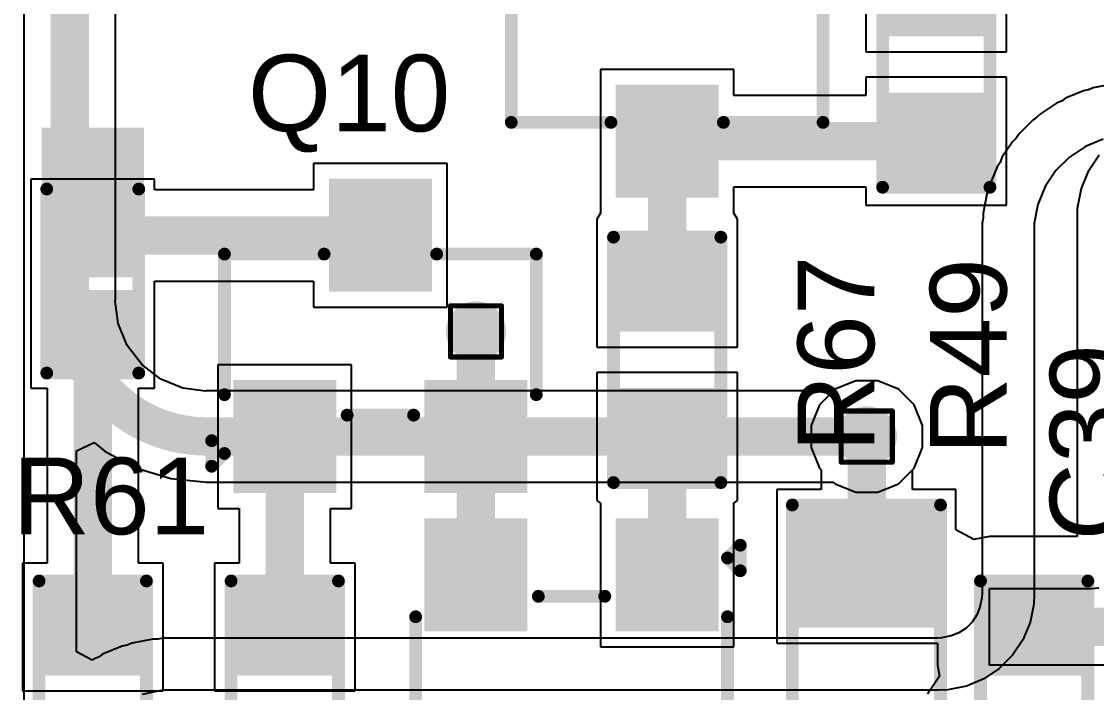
# Model space of a CAD drawing. Header units: inches. Extents: x -40 to 219, y 2 to 133.
# Drawn here: x 63.4 to 74.08, y 23.89 to 30.55 of the extents above; entities that cross this region are included whole.
import ezdxf

# ---------------------------------------------------------------- set-up
doc = ezdxf.new("R2010")
doc.units = ezdxf.units.IN
for name, color, linetype in [('Bottom Layer', 5, 'Continuous'), ('Drill Drawing', 1, 'Continuous'), ('Top Layer', 1, 'Continuous'), ('Top Overlay', 2, 'Continuous'), ('Top Paste', 8, 'Continuous'), ('Top Solder', 216, 'Continuous'), ('Via Holes', 16, 'Continuous')]:
    doc.layers.add(name, color=color, linetype=linetype)
doc.styles.add('Arial', font='', dxfattribs={"height": 0.2})
doc.styles.get('Arial').set_extended_font_data('Arial')

# ---------------------------------------------------------------- blocks, each defined once
blk = doc.blocks.new('RES_0805_51')
at = {"layer": 'Top Layer'}
for points in [[(-1.524, 0.635), (-0.508, 0.635), (-0.508, -0.635), (-1.524, -0.635)], [(0.508, 0.635), (1.524, 0.635), (1.524, -0.635), (0.508, -0.635)]]:
    blk.add_hatch(color=1, dxfattribs=at).paths.add_polyline_path(points)
at = {"layer": 'Top Paste'}
for points in [[(-1.524, 0.635), (-0.508, 0.635), (-0.508, -0.635), (-1.524, -0.635)], [(0.508, 0.635), (1.524, 0.635), (1.524, -0.635), (0.508, -0.635)]]:
    blk.add_hatch(color=8, dxfattribs=at).paths.add_polyline_path(points)
at = {"layer": 'Top Solder'}
for points in [[(-1.6256, 0.7366), (-0.4064, 0.7366), (-0.4064, -0.7366), (-1.6256, -0.7366)], [(0.4064, 0.7366), (1.6256, 0.7366), (1.6256, -0.7366), (0.4064, -0.7366)]]:
    blk.add_hatch(color=216, dxfattribs=at).paths.add_polyline_path(points)
at = {"layer": 'Top Overlay'}
for points in [[(1.6256, 0.7366, 0.127, 0.127, 0), (-1.6256, 0.7366, 0.127, 0.127, 0)], [(-1.6256, -0.7366, 0.127, 0.127, 0), (-1.6256, 0.7366, 0.127, 0.127, 0)], [(1.6256, -0.7366, 0.127, 0.127, 0), (1.6256, 0.7366, 0.127, 0.127, 0)], [(1.6256, -0.7366, 0.127, 0.127, 0), (-1.6256, -0.7366, 0.127, 0.127, 0)]]:
    blk.add_lwpolyline(points, format="xyseb", dxfattribs=at)
for points in [[(-1.65735, 0.7366, 0.0635, 0.0635, 1), (-1.59385, 0.7366, 0.0635, 0.0635, 1)], [(-1.65735, 0.7366, 0.0635, 0.0635, 1), (-1.59385, 0.7366, 0.0635, 0.0635, 1)], [(1.59385, 0.7366, 0.0635, 0.0635, 1), (1.65735, 0.7366, 0.0635, 0.0635, 1)], [(1.59385, 0.7366, 0.0635, 0.0635, 1), (1.65735, 0.7366, 0.0635, 0.0635, 1)], [(-1.65735, -0.7366, 0.0635, 0.0635, 1), (-1.59385, -0.7366, 0.0635, 0.0635, 1)], [(-1.65735, -0.7366, 0.0635, 0.0635, 1), (-1.59385, -0.7366, 0.0635, 0.0635, 1)], [(1.59385, -0.7366, 0.0635, 0.0635, 1), (1.65735, -0.7366, 0.0635, 0.0635, 1)], [(1.59385, -0.7366, 0.0635, 0.0635, 1), (1.65735, -0.7366, 0.0635, 0.0635, 1)]]:
    blk.add_lwpolyline(points, format="xyseb", close=True, dxfattribs=at)
blk = doc.blocks.new('R___0603_57')
at = {"layer": 'Top Layer'}
for points in [[(-0.3809999999999999, 0.4445), (-0.3809999999999999, -0.4445), (-1.143, -0.4445), (-1.143, 0.4445)], [(1.143, 0.4445), (1.143, -0.4445), (0.3809999999999999, -0.4445), (0.3809999999999999, 0.4445)]]:
    blk.add_hatch(color=1, dxfattribs=at).paths.add_polyline_path(points)
at = {"layer": 'Top Paste'}
for points in [[(-0.3809999999999999, 0.4445), (-0.3809999999999999, -0.4445), (-1.143, -0.4445), (-1.143, 0.4445)], [(1.143, 0.4445), (1.143, -0.4445), (0.3809999999999999, -0.4445), (0.3809999999999999, 0.4445)]]:
    blk.add_hatch(color=8, dxfattribs=at).paths.add_polyline_path(points)
at = {"layer": 'Top Solder'}
for points in [[(-0.2794, 0.5460999999999999), (-0.2794, -0.5460999999999999), (-1.2446, -0.5460999999999999), (-1.2446, 0.5460999999999999)], [(1.2446, 0.5460999999999999), (1.2446, -0.5460999999999999), (0.2794, -0.5460999999999999), (0.2794, 0.5460999999999999)]]:
    blk.add_hatch(color=216, dxfattribs=at).paths.add_polyline_path(points)
at = {"layer": 'Top Overlay'}
for points in [[(1.2192, 0.5334, 0.127, 0.127, 0), (-1.2192, 0.5334, 0.127, 0.127, 0)], [(-1.2192, -0.5334, 0.127, 0.127, 0), (-1.2192, 0.5334, 0.127, 0.127, 0)], [(1.2192, -0.5334, 0.127, 0.127, 0), (1.2192, 0.5334, 0.127, 0.127, 0)], [(1.2192, -0.5334, 0.127, 0.127, 0), (-1.2192, -0.5334, 0.127, 0.127, 0)]]:
    blk.add_lwpolyline(points, format="xyseb", dxfattribs=at)
for points in [[(-1.25095, 0.5334, 0.0635, 0.0635, 1), (-1.18745, 0.5334, 0.0635, 0.0635, 1)], [(-1.25095, 0.5334, 0.0635, 0.0635, 1), (-1.18745, 0.5334, 0.0635, 0.0635, 1)], [(1.18745, 0.5334, 0.0635, 0.0635, 1), (1.25095, 0.5334, 0.0635, 0.0635, 1)], [(1.18745, 0.5334, 0.0635, 0.0635, 1), (1.25095, 0.5334, 0.0635, 0.0635, 1)], [(-1.25095, -0.5334, 0.0635, 0.0635, 1), (-1.18745, -0.5334, 0.0635, 0.0635, 1)], [(-1.25095, -0.5334, 0.0635, 0.0635, 1), (-1.18745, -0.5334, 0.0635, 0.0635, 1)], [(1.18745, -0.5334, 0.0635, 0.0635, 1), (1.25095, -0.5334, 0.0635, 0.0635, 1)], [(1.18745, -0.5334, 0.0635, 0.0635, 1), (1.25095, -0.5334, 0.0635, 0.0635, 1)]]:
    blk.add_lwpolyline(points, format="xyseb", close=True, dxfattribs=at)
blk = doc.blocks.new('R___0603_59')
at = {"layer": 'Top Layer'}
for points in [[(-0.3809999999999999, 0.4445), (-0.3809999999999999, -0.4445), (-1.143, -0.4445), (-1.143, 0.4445)], [(1.143, 0.4445), (1.143, -0.4445), (0.3809999999999999, -0.4445), (0.3809999999999999, 0.4445)]]:
    blk.add_hatch(color=1, dxfattribs=at).paths.add_polyline_path(points)
at = {"layer": 'Top Paste'}
for points in [[(-0.3809999999999999, 0.4445), (-0.3809999999999999, -0.4445), (-1.143, -0.4445), (-1.143, 0.4445)], [(1.143, 0.4445), (1.143, -0.4445), (0.3809999999999999, -0.4445), (0.3809999999999999, 0.4445)]]:
    blk.add_hatch(color=8, dxfattribs=at).paths.add_polyline_path(points)
at = {"layer": 'Top Solder'}
for points in [[(-0.2794, 0.5460999999999999), (-0.2794, -0.5460999999999999), (-1.2446, -0.5460999999999999), (-1.2446, 0.5460999999999999)], [(1.2446, 0.5460999999999999), (1.2446, -0.5460999999999999), (0.2794, -0.5460999999999999), (0.2794, 0.5460999999999999)]]:
    blk.add_hatch(color=216, dxfattribs=at).paths.add_polyline_path(points)
at = {"layer": 'Top Overlay'}
for points in [[(-1.2192, 0.5334, 0.127, 0.127, 0), (1.2192, 0.5334, 0.127, 0.127, 0)], [(-1.2192, 0.5334, 0.127, 0.127, 0), (-1.2192, -0.5334, 0.127, 0.127, 0)], [(1.2192, 0.5334, 0.127, 0.127, 0), (1.2192, -0.5334, 0.127, 0.127, 0)], [(-1.2192, -0.5334, 0.127, 0.127, 0), (1.2192, -0.5334, 0.127, 0.127, 0)]]:
    blk.add_lwpolyline(points, format="xyseb", dxfattribs=at)
for points in [[(-1.25095, 0.5334, 0.0635, 0.0635, 1), (-1.18745, 0.5334, 0.0635, 0.0635, 1)], [(-1.25095, 0.5334, 0.0635, 0.0635, 1), (-1.18745, 0.5334, 0.0635, 0.0635, 1)], [(1.18745, 0.5334, 0.0635, 0.0635, 1), (1.25095, 0.5334, 0.0635, 0.0635, 1)], [(1.18745, 0.5334, 0.0635, 0.0635, 1), (1.25095, 0.5334, 0.0635, 0.0635, 1)], [(-1.25095, -0.5334, 0.0635, 0.0635, 1), (-1.18745, -0.5334, 0.0635, 0.0635, 1)], [(-1.25095, -0.5334, 0.0635, 0.0635, 1), (-1.18745, -0.5334, 0.0635, 0.0635, 1)], [(1.18745, -0.5334, 0.0635, 0.0635, 1), (1.25095, -0.5334, 0.0635, 0.0635, 1)], [(1.18745, -0.5334, 0.0635, 0.0635, 1), (1.25095, -0.5334, 0.0635, 0.0635, 1)]]:
    blk.add_lwpolyline(points, format="xyseb", close=True, dxfattribs=at)
blk = doc.blocks.new('R___0603_63')
at = {"layer": 'Top Layer'}
for points in [[(-0.3809999999999999, 0.4445), (-0.3809999999999999, -0.4445), (-1.143, -0.4445), (-1.143, 0.4445)], [(1.143, 0.4445), (1.143, -0.4445), (0.3809999999999999, -0.4445), (0.3809999999999999, 0.4445)]]:
    blk.add_hatch(color=1, dxfattribs=at).paths.add_polyline_path(points)
at = {"layer": 'Top Paste'}
for points in [[(-0.3809999999999999, 0.4445), (-0.3809999999999999, -0.4445), (-1.143, -0.4445), (-1.143, 0.4445)], [(1.143, 0.4445), (1.143, -0.4445), (0.3809999999999999, -0.4445), (0.3809999999999999, 0.4445)]]:
    blk.add_hatch(color=8, dxfattribs=at).paths.add_polyline_path(points)
at = {"layer": 'Top Solder'}
for points in [[(-0.2794, 0.5460999999999999), (-0.2794, -0.5460999999999999), (-1.2446, -0.5460999999999999), (-1.2446, 0.5460999999999999)], [(1.2446, 0.5460999999999999), (1.2446, -0.5460999999999999), (0.2794, -0.5460999999999999), (0.2794, 0.5460999999999999)]]:
    blk.add_hatch(color=216, dxfattribs=at).paths.add_polyline_path(points)
at = {"layer": 'Top Overlay'}
for points in [[(-1.2192, 0.5334, 0.127, 0.127, 0), (1.2192, 0.5334, 0.127, 0.127, 0)], [(-1.2192, 0.5334, 0.127, 0.127, 0), (-1.2192, -0.5334, 0.127, 0.127, 0)], [(1.2192, 0.5334, 0.127, 0.127, 0), (1.2192, -0.5334, 0.127, 0.127, 0)], [(-1.2192, -0.5334, 0.127, 0.127, 0), (1.2192, -0.5334, 0.127, 0.127, 0)]]:
    blk.add_lwpolyline(points, format="xyseb", dxfattribs=at)
for points in [[(-1.25095, 0.5334, 0.0635, 0.0635, 1), (-1.18745, 0.5334, 0.0635, 0.0635, 1)], [(-1.25095, 0.5334, 0.0635, 0.0635, 1), (-1.18745, 0.5334, 0.0635, 0.0635, 1)], [(1.18745, 0.5334, 0.0635, 0.0635, 1), (1.25095, 0.5334, 0.0635, 0.0635, 1)], [(1.18745, 0.5334, 0.0635, 0.0635, 1), (1.25095, 0.5334, 0.0635, 0.0635, 1)], [(-1.25095, -0.5334, 0.0635, 0.0635, 1), (-1.18745, -0.5334, 0.0635, 0.0635, 1)], [(-1.25095, -0.5334, 0.0635, 0.0635, 1), (-1.18745, -0.5334, 0.0635, 0.0635, 1)], [(1.18745, -0.5334, 0.0635, 0.0635, 1), (1.25095, -0.5334, 0.0635, 0.0635, 1)], [(1.18745, -0.5334, 0.0635, 0.0635, 1), (1.25095, -0.5334, 0.0635, 0.0635, 1)]]:
    blk.add_lwpolyline(points, format="xyseb", close=True, dxfattribs=at)
blk = doc.blocks.new('R___0603_65')
at = {"layer": 'Top Layer'}
for points in [[(-0.3809999999999999, 0.4445), (-0.3809999999999999, -0.4445), (-1.143, -0.4445), (-1.143, 0.4445)], [(1.143, 0.4445), (1.143, -0.4445), (0.3809999999999999, -0.4445), (0.3809999999999999, 0.4445)]]:
    blk.add_hatch(color=1, dxfattribs=at).paths.add_polyline_path(points)
at = {"layer": 'Top Paste'}
for points in [[(-0.3809999999999999, 0.4445), (-0.3809999999999999, -0.4445), (-1.143, -0.4445), (-1.143, 0.4445)], [(1.143, 0.4445), (1.143, -0.4445), (0.3809999999999999, -0.4445), (0.3809999999999999, 0.4445)]]:
    blk.add_hatch(color=8, dxfattribs=at).paths.add_polyline_path(points)
at = {"layer": 'Top Solder'}
for points in [[(-0.2794, 0.5460999999999999), (-0.2794, -0.5460999999999999), (-1.2446, -0.5460999999999999), (-1.2446, 0.5460999999999999)], [(1.2446, 0.5460999999999999), (1.2446, -0.5460999999999999), (0.2794, -0.5460999999999999), (0.2794, 0.5460999999999999)]]:
    blk.add_hatch(color=216, dxfattribs=at).paths.add_polyline_path(points)
at = {"layer": 'Top Overlay'}
for points in [[(1.2192, 0.5334, 0.127, 0.127, 0), (-1.2192, 0.5334, 0.127, 0.127, 0)], [(-1.2192, -0.5334, 0.127, 0.127, 0), (-1.2192, 0.5334, 0.127, 0.127, 0)], [(1.2192, -0.5334, 0.127, 0.127, 0), (1.2192, 0.5334, 0.127, 0.127, 0)], [(1.2192, -0.5334, 0.127, 0.127, 0), (-1.2192, -0.5334, 0.127, 0.127, 0)]]:
    blk.add_lwpolyline(points, format="xyseb", dxfattribs=at)
for points in [[(-1.25095, 0.5334, 0.0635, 0.0635, 1), (-1.18745, 0.5334, 0.0635, 0.0635, 1)], [(-1.25095, 0.5334, 0.0635, 0.0635, 1), (-1.18745, 0.5334, 0.0635, 0.0635, 1)], [(1.18745, 0.5334, 0.0635, 0.0635, 1), (1.25095, 0.5334, 0.0635, 0.0635, 1)], [(1.18745, 0.5334, 0.0635, 0.0635, 1), (1.25095, 0.5334, 0.0635, 0.0635, 1)], [(-1.25095, -0.5334, 0.0635, 0.0635, 1), (-1.18745, -0.5334, 0.0635, 0.0635, 1)], [(-1.25095, -0.5334, 0.0635, 0.0635, 1), (-1.18745, -0.5334, 0.0635, 0.0635, 1)], [(1.18745, -0.5334, 0.0635, 0.0635, 1), (1.25095, -0.5334, 0.0635, 0.0635, 1)], [(1.18745, -0.5334, 0.0635, 0.0635, 1), (1.25095, -0.5334, 0.0635, 0.0635, 1)]]:
    blk.add_lwpolyline(points, format="xyseb", close=True, dxfattribs=at)
blk = doc.blocks.new('R___0603_69')
at = {"layer": 'Top Layer'}
for points in [[(-0.3809999999999999, 0.4445), (-0.3809999999999999, -0.4445), (-1.143, -0.4445), (-1.143, 0.4445)], [(1.143, 0.4445), (1.143, -0.4445), (0.3809999999999999, -0.4445), (0.3809999999999999, 0.4445)]]:
    blk.add_hatch(color=1, dxfattribs=at).paths.add_polyline_path(points)
at = {"layer": 'Top Paste'}
for points in [[(-0.3809999999999999, 0.4445), (-0.3809999999999999, -0.4445), (-1.143, -0.4445), (-1.143, 0.4445)], [(1.143, 0.4445), (1.143, -0.4445), (0.3809999999999999, -0.4445), (0.3809999999999999, 0.4445)]]:
    blk.add_hatch(color=8, dxfattribs=at).paths.add_polyline_path(points)
at = {"layer": 'Top Solder'}
for points in [[(-0.2794, 0.5460999999999999), (-0.2794, -0.5460999999999999), (-1.2446, -0.5460999999999999), (-1.2446, 0.5460999999999999)], [(1.2446, 0.5460999999999999), (1.2446, -0.5460999999999999), (0.2794, -0.5460999999999999), (0.2794, 0.5460999999999999)]]:
    blk.add_hatch(color=216, dxfattribs=at).paths.add_polyline_path(points)
at = {"layer": 'Top Overlay'}
for points in [[(1.2192, 0.5334, 0.127, 0.127, 0), (-1.2192, 0.5334, 0.127, 0.127, 0)], [(-1.2192, -0.5334, 0.127, 0.127, 0), (-1.2192, 0.5334, 0.127, 0.127, 0)], [(1.2192, -0.5334, 0.127, 0.127, 0), (1.2192, 0.5334, 0.127, 0.127, 0)], [(1.2192, -0.5334, 0.127, 0.127, 0), (-1.2192, -0.5334, 0.127, 0.127, 0)]]:
    blk.add_lwpolyline(points, format="xyseb", dxfattribs=at)
for points in [[(-1.25095, 0.5334, 0.0635, 0.0635, 1), (-1.18745, 0.5334, 0.0635, 0.0635, 1)], [(-1.25095, 0.5334, 0.0635, 0.0635, 1), (-1.18745, 0.5334, 0.0635, 0.0635, 1)], [(1.18745, 0.5334, 0.0635, 0.0635, 1), (1.25095, 0.5334, 0.0635, 0.0635, 1)], [(1.18745, 0.5334, 0.0635, 0.0635, 1), (1.25095, 0.5334, 0.0635, 0.0635, 1)], [(-1.25095, -0.5334, 0.0635, 0.0635, 1), (-1.18745, -0.5334, 0.0635, 0.0635, 1)], [(-1.25095, -0.5334, 0.0635, 0.0635, 1), (-1.18745, -0.5334, 0.0635, 0.0635, 1)], [(1.18745, -0.5334, 0.0635, 0.0635, 1), (1.25095, -0.5334, 0.0635, 0.0635, 1)], [(1.18745, -0.5334, 0.0635, 0.0635, 1), (1.25095, -0.5334, 0.0635, 0.0635, 1)]]:
    blk.add_lwpolyline(points, format="xyseb", close=True, dxfattribs=at)
blk = doc.blocks.new('SOT_23_126')
at = {"layer": 'Top Layer'}
for points in [[(-0.41000045, 1.46000089), (0.41000045, 1.46000089), (0.41000045, 0.54000019), (-0.41000045, 0.54000019)], [(-1.36000109, -0.54000019), (-0.54000019, -0.54000019), (-0.54000019, -1.46000089), (-1.36000109, -1.46000089)], [(0.54000019, -0.54000019), (1.36000109, -0.54000019), (1.36000109, -1.46000089), (0.54000019, -1.46000089)]]:
    blk.add_hatch(color=1, dxfattribs=at).paths.add_polyline_path(points)
at = {"layer": 'Top Paste'}
for points in [[(-0.41000045, 1.46000089), (0.41000045, 1.46000089), (0.41000045, 0.54000019), (-0.41000045, 0.54000019)], [(-1.36000109, -0.54000019), (-0.54000019, -0.54000019), (-0.54000019, -1.46000089), (-1.36000109, -1.46000089)], [(0.54000019, -0.54000019), (1.36000109, -0.54000019), (1.36000109, -1.46000089), (0.54000019, -1.46000089)]]:
    blk.add_hatch(color=8, dxfattribs=at).paths.add_polyline_path(points)
at = {"layer": 'Top Solder'}
for points in [[(-0.51160045, 1.56160089), (0.51160045, 1.56160089), (0.51160045, 0.43840019), (-0.51160045, 0.43840019)], [(-1.46160109, -0.43840019), (-0.43840019, -0.43840019), (-0.43840019, -1.56160089), (-1.46160109, -1.56160089)], [(0.43840019, -0.43840019), (1.46160109, -0.43840019), (1.46160109, -1.56160089), (0.43840019, -1.56160089)]]:
    blk.add_hatch(color=216, dxfattribs=at).paths.add_polyline_path(points)
at = {"layer": 'Top Overlay'}
for points in [[(-1.5494, -0.5841999999999999, 0.127, 0.127, 0), (-1.5494, 0.8128, 0.127, 0.127, 0)], [(-1.5494, 0.8128, 0.127, 0.127, 0), (-0.5588, 0.8128, 0.127, 0.127, 0)], [(0.5588, 0.8128, 0.127, 0.127, 0), (1.5494, 0.8128, 0.127, 0.127, 0)], [(1.5494, -0.5841999999999999, 0.127, 0.127, 0), (1.5494, 0.8128, 0.127, 0.127, 0)], [(-0.3302, -0.7874, 0.127, 0.127, 0), (0.3302, -0.7874, 0.127, 0.127, 0)], [(-1.6764, -1.0414, 0.127, 0.127, 0), (-1.5494, -1.1684, 0.127, 0.127, 0)], [(-1.6764, -1.2954, 0.127, 0.127, 0), (-1.6764, -1.0414, 0.127, 0.127, 0)], [(-1.6764, -1.2954, 0.127, 0.127, 0), (-1.5494, -1.1684, 0.127, 0.127, 0)]]:
    blk.add_lwpolyline(points, format="xyseb", dxfattribs=at)
for points in [[(-1.58115, 0.8128, 0.0635, 0.0635, 1), (-1.51765, 0.8128, 0.0635, 0.0635, 1)], [(-1.58115, 0.8128, 0.0635, 0.0635, 1), (-1.51765, 0.8128, 0.0635, 0.0635, 1)], [(-0.5905499999999999, 0.8128, 0.0635, 0.0635, 1), (-0.52705, 0.8128, 0.0635, 0.0635, 1)], [(0.52705, 0.8128, 0.0635, 0.0635, 1), (0.5905499999999999, 0.8128, 0.0635, 0.0635, 1)], [(1.51765, 0.8128, 0.0635, 0.0635, 1), (1.58115, 0.8128, 0.0635, 0.0635, 1)], [(1.51765, 0.8128, 0.0635, 0.0635, 1), (1.58115, 0.8128, 0.0635, 0.0635, 1)], [(-1.58115, -0.5841999999999999, 0.0635, 0.0635, 1), (-1.51765, -0.5841999999999999, 0.0635, 0.0635, 1)], [(1.51765, -0.5841999999999999, 0.0635, 0.0635, 1), (1.58115, -0.5841999999999999, 0.0635, 0.0635, 1)], [(-0.36195, -0.7874, 0.0635, 0.0635, 1), (-0.29845, -0.7874, 0.0635, 0.0635, 1)], [(0.29845, -0.7874, 0.0635, 0.0635, 1), (0.36195, -0.7874, 0.0635, 0.0635, 1)], [(-1.70815, -1.0414, 0.0635, 0.0635, 1), (-1.64465, -1.0414, 0.0635, 0.0635, 1)], [(-1.70815, -1.0414, 0.0635, 0.0635, 1), (-1.64465, -1.0414, 0.0635, 0.0635, 1)], [(-1.58115, -1.1684, 0.0635, 0.0635, 1), (-1.51765, -1.1684, 0.0635, 0.0635, 1)], [(-1.58115, -1.1684, 0.0635, 0.0635, 1), (-1.51765, -1.1684, 0.0635, 0.0635, 1)], [(-1.70815, -1.2954, 0.0635, 0.0635, 1), (-1.64465, -1.2954, 0.0635, 0.0635, 1)], [(-1.70815, -1.2954, 0.0635, 0.0635, 1), (-1.64465, -1.2954, 0.0635, 0.0635, 1)]]:
    blk.add_lwpolyline(points, format="xyseb", close=True, dxfattribs=at)
blk = doc.blocks.new('SOT_23_128')
at = {"layer": 'Top Layer'}
for points in [[(-0.41000045, 1.46000089), (0.41000045, 1.46000089), (0.41000045, 0.54000019), (-0.41000045, 0.54000019)], [(-1.36000109, -0.54000019), (-0.54000019, -0.54000019), (-0.54000019, -1.46000089), (-1.36000109, -1.46000089)], [(0.54000019, -0.54000019), (1.36000109, -0.54000019), (1.36000109, -1.46000089), (0.54000019, -1.46000089)]]:
    blk.add_hatch(color=1, dxfattribs=at).paths.add_polyline_path(points)
at = {"layer": 'Top Paste'}
for points in [[(-0.41000045, 1.46000089), (0.41000045, 1.46000089), (0.41000045, 0.54000019), (-0.41000045, 0.54000019)], [(-1.36000109, -0.54000019), (-0.54000019, -0.54000019), (-0.54000019, -1.46000089), (-1.36000109, -1.46000089)], [(0.54000019, -0.54000019), (1.36000109, -0.54000019), (1.36000109, -1.46000089), (0.54000019, -1.46000089)]]:
    blk.add_hatch(color=8, dxfattribs=at).paths.add_polyline_path(points)
at = {"layer": 'Top Solder'}
for points in [[(-0.51160045, 1.56160089), (0.51160045, 1.56160089), (0.51160045, 0.43840019), (-0.51160045, 0.43840019)], [(-1.46160109, -0.43840019), (-0.43840019, -0.43840019), (-0.43840019, -1.56160089), (-1.46160109, -1.56160089)], [(0.43840019, -0.43840019), (1.46160109, -0.43840019), (1.46160109, -1.56160089), (0.43840019, -1.56160089)]]:
    blk.add_hatch(color=216, dxfattribs=at).paths.add_polyline_path(points)
at = {"layer": 'Top Overlay'}
for points in [[(-1.5494, 0.8128, 0.127, 0.127, 0), (-1.54940254, -0.5841999999999999, 0.127, 0.127, 0)], [(-0.5588, 0.8128, 0.127, 0.127, 0), (-1.5494, 0.8128, 0.127, 0.127, 0)], [(1.5494, 0.8128, 0.127, 0.127, 0), (0.5588, 0.8128, 0.127, 0.127, 0)], [(1.54940254, -0.5841999999999999, 0.127, 0.127, 0), (1.5494, 0.8128, 0.127, 0.127, 0)], [(0.3302, -0.7874, 0.127, 0.127, 0), (-0.3302, -0.7874, 0.127, 0.127, 0)], [(-1.5494, -1.1684, 0.127, 0.127, 0), (-1.6764, -1.0414, 0.127, 0.127, 0)], [(-1.6764, -1.0414, 0.127, 0.127, 0), (-1.6764, -1.2954, 0.127, 0.127, 0)], [(-1.5494, -1.1684, 0.127, 0.127, 0), (-1.6764, -1.2954, 0.127, 0.127, 0)]]:
    blk.add_lwpolyline(points, format="xyseb", dxfattribs=at)
for points in [[(-1.58115, 0.8128, 0.0635, 0.0635, 1), (-1.51765, 0.8128, 0.0635, 0.0635, 1)], [(-1.58115, 0.8128, 0.0635, 0.0635, 1), (-1.51765, 0.8128, 0.0635, 0.0635, 1)], [(-0.5905499999999999, 0.8128, 0.0635, 0.0635, 1), (-0.52705, 0.8128, 0.0635, 0.0635, 1)], [(0.52705, 0.8128, 0.0635, 0.0635, 1), (0.5905499999999999, 0.8128, 0.0635, 0.0635, 1)], [(1.51765, 0.8128, 0.0635, 0.0635, 1), (1.58115, 0.8128, 0.0635, 0.0635, 1)], [(1.51765, 0.8128, 0.0635, 0.0635, 1), (1.58115, 0.8128, 0.0635, 0.0635, 1)], [(-1.58115254, -0.5841999999999999, 0.0635, 0.0635, 1), (-1.51765254, -0.5841999999999999, 0.0635, 0.0635, 1)], [(1.51765254, -0.5841999999999999, 0.0635, 0.0635, 1), (1.58115254, -0.5841999999999999, 0.0635, 0.0635, 1)], [(-0.36195, -0.7874, 0.0635, 0.0635, 1), (-0.29845, -0.7874, 0.0635, 0.0635, 1)], [(0.29845, -0.7874, 0.0635, 0.0635, 1), (0.36195, -0.7874, 0.0635, 0.0635, 1)], [(-1.70815, -1.0414, 0.0635, 0.0635, 1), (-1.64465, -1.0414, 0.0635, 0.0635, 1)], [(-1.70815, -1.0414, 0.0635, 0.0635, 1), (-1.64465, -1.0414, 0.0635, 0.0635, 1)], [(-1.58115, -1.1684, 0.0635, 0.0635, 1), (-1.51765, -1.1684, 0.0635, 0.0635, 1)], [(-1.58115, -1.1684, 0.0635, 0.0635, 1), (-1.51765, -1.1684, 0.0635, 0.0635, 1)], [(-1.70815, -1.2954, 0.0635, 0.0635, 1), (-1.64465, -1.2954, 0.0635, 0.0635, 1)], [(-1.70815, -1.2954, 0.0635, 0.0635, 1), (-1.64465, -1.2954, 0.0635, 0.0635, 1)]]:
    blk.add_lwpolyline(points, format="xyseb", close=True, dxfattribs=at)
blk = doc.blocks.new('SOT_23_130')
at = {"layer": 'Top Layer'}
for points in [[(-0.41000045, 1.46000089), (0.41000045, 1.46000089), (0.41000045, 0.54000019), (-0.41000045, 0.54000019)], [(-1.36000109, -0.54000019), (-0.54000019, -0.54000019), (-0.54000019, -1.46000089), (-1.36000109, -1.46000089)], [(0.54000019, -0.54000019), (1.36000109, -0.54000019), (1.36000109, -1.46000089), (0.54000019, -1.46000089)]]:
    blk.add_hatch(color=1, dxfattribs=at).paths.add_polyline_path(points)
at = {"layer": 'Top Paste'}
for points in [[(-0.41000045, 1.46000089), (0.41000045, 1.46000089), (0.41000045, 0.54000019), (-0.41000045, 0.54000019)], [(-1.36000109, -0.54000019), (-0.54000019, -0.54000019), (-0.54000019, -1.46000089), (-1.36000109, -1.46000089)], [(0.54000019, -0.54000019), (1.36000109, -0.54000019), (1.36000109, -1.46000089), (0.54000019, -1.46000089)]]:
    blk.add_hatch(color=8, dxfattribs=at).paths.add_polyline_path(points)
at = {"layer": 'Top Solder'}
for points in [[(-0.51160045, 1.56160089), (0.51160045, 1.56160089), (0.51160045, 0.43840019), (-0.51160045, 0.43840019)], [(-1.46160109, -0.43840019), (-0.43840019, -0.43840019), (-0.43840019, -1.56160089), (-1.46160109, -1.56160089)], [(0.43840019, -0.43840019), (1.46160109, -0.43840019), (1.46160109, -1.56160089), (0.43840019, -1.56160089)]]:
    blk.add_hatch(color=216, dxfattribs=at).paths.add_polyline_path(points)
at = {"layer": 'Top Overlay'}
for points in [[(-1.5494, 0.8128, 0.127, 0.127, 0), (-1.54940254, -0.5841999999999999, 0.127, 0.127, 0)], [(-0.5588, 0.8128, 0.127, 0.127, 0), (-1.5494, 0.8128, 0.127, 0.127, 0)], [(1.5494, 0.8128, 0.127, 0.127, 0), (0.5588, 0.8128, 0.127, 0.127, 0)], [(1.54940254, -0.5841999999999999, 0.127, 0.127, 0), (1.5494, 0.8128, 0.127, 0.127, 0)], [(0.3302, -0.7874, 0.127, 0.127, 0), (-0.3302, -0.7874, 0.127, 0.127, 0)], [(-1.5494, -1.1684, 0.127, 0.127, 0), (-1.6764, -1.0414, 0.127, 0.127, 0)], [(-1.6764, -1.0414, 0.127, 0.127, 0), (-1.6764, -1.2954, 0.127, 0.127, 0)], [(-1.5494, -1.1684, 0.127, 0.127, 0), (-1.6764, -1.2954, 0.127, 0.127, 0)]]:
    blk.add_lwpolyline(points, format="xyseb", dxfattribs=at)
for points in [[(-1.58115, 0.8128, 0.0635, 0.0635, 1), (-1.51765, 0.8128, 0.0635, 0.0635, 1)], [(-1.58115, 0.8128, 0.0635, 0.0635, 1), (-1.51765, 0.8128, 0.0635, 0.0635, 1)], [(-0.5905499999999999, 0.8128, 0.0635, 0.0635, 1), (-0.52705, 0.8128, 0.0635, 0.0635, 1)], [(0.52705, 0.8128, 0.0635, 0.0635, 1), (0.5905499999999999, 0.8128, 0.0635, 0.0635, 1)], [(1.51765, 0.8128, 0.0635, 0.0635, 1), (1.58115, 0.8128, 0.0635, 0.0635, 1)], [(1.51765, 0.8128, 0.0635, 0.0635, 1), (1.58115, 0.8128, 0.0635, 0.0635, 1)], [(-1.58115254, -0.5841999999999999, 0.0635, 0.0635, 1), (-1.51765254, -0.5841999999999999, 0.0635, 0.0635, 1)], [(1.51765254, -0.5841999999999999, 0.0635, 0.0635, 1), (1.58115254, -0.5841999999999999, 0.0635, 0.0635, 1)], [(-0.36195, -0.7874, 0.0635, 0.0635, 1), (-0.29845, -0.7874, 0.0635, 0.0635, 1)], [(0.29845, -0.7874, 0.0635, 0.0635, 1), (0.36195, -0.7874, 0.0635, 0.0635, 1)], [(-1.70815, -1.0414, 0.0635, 0.0635, 1), (-1.64465, -1.0414, 0.0635, 0.0635, 1)], [(-1.70815, -1.0414, 0.0635, 0.0635, 1), (-1.64465, -1.0414, 0.0635, 0.0635, 1)], [(-1.58115, -1.1684, 0.0635, 0.0635, 1), (-1.51765, -1.1684, 0.0635, 0.0635, 1)], [(-1.58115, -1.1684, 0.0635, 0.0635, 1), (-1.51765, -1.1684, 0.0635, 0.0635, 1)], [(-1.70815, -1.2954, 0.0635, 0.0635, 1), (-1.64465, -1.2954, 0.0635, 0.0635, 1)], [(-1.70815, -1.2954, 0.0635, 0.0635, 1), (-1.64465, -1.2954, 0.0635, 0.0635, 1)]]:
    blk.add_lwpolyline(points, format="xyseb", close=True, dxfattribs=at)
blk = doc.blocks.new('LED_0402_141')
at = {"layer": 'Top Layer'}
for points in [[(-0.7849997, 0.36000055), (-0.16500094, 0.36000055), (-0.16500094, -0.36000055), (-0.7849997, -0.36000055)], [(0.16500094, 0.36000055), (0.7849997, 0.36000055), (0.7849997, -0.36000055), (0.16500094, -0.36000055)]]:
    blk.add_hatch(color=1, dxfattribs=at).paths.add_polyline_path(points)
at = {"layer": 'Top Overlay'}
blk.add_hatch(color=2, dxfattribs=at).paths.add_polyline_path([(0.9397999999999999, -0.508), (1.5494, -0.508), (1.5494, 0.508), (0.9397999999999999, 0.508)])
at = {"layer": 'Top Paste'}
for points in [[(-0.7849997, 0.36000055), (-0.16500094, 0.36000055), (-0.16500094, -0.36000055), (-0.7849997, -0.36000055)], [(0.16500094, 0.36000055), (0.7849997, 0.36000055), (0.7849997, -0.36000055), (0.16500094, -0.36000055)]]:
    blk.add_hatch(color=8, dxfattribs=at).paths.add_polyline_path(points)
at = {"layer": 'Top Solder'}
for points in [[(-0.8865996999999999, 0.4616005499999999), (-0.06340093999999999, 0.4616005499999999), (-0.06340093999999999, -0.4616005499999999), (-0.8865996999999999, -0.4616005499999999)], [(0.06340093999999999, 0.4616005499999999), (0.8865996999999999, 0.4616005499999999), (0.8865996999999999, -0.4616005499999999), (0.06340093999999999, -0.4616005499999999)]]:
    blk.add_hatch(color=216, dxfattribs=at).paths.add_polyline_path(points)
at = {"layer": 'Top Overlay'}
for points in [[(-0.889, 0.4571999999999999, 0.127, 0.127, 0), (0.9397999999999999, 0.4571999999999999, 0.127, 0.127, 0)], [(-0.889, 0.4571999999999999, 0.127, 0.127, 0), (-0.889, -0.4571999999999999, 0.127, 0.127, 0)], [(0.9397999999999999, 0.4571999999999999, 0.127, 0.127, 0), (0.9397999999999999, -0.4571999999999999, 0.127, 0.127, 0)], [(-0.889, -0.4571999999999999, 0.127, 0.127, 0), (0.9397999999999999, -0.4571999999999999, 0.127, 0.127, 0)]]:
    blk.add_lwpolyline(points, format="xyseb", dxfattribs=at)
for points in [[(-0.9207499999999998, 0.4571999999999999, 0.0635, 0.0635, 1), (-0.85725, 0.4571999999999999, 0.0635, 0.0635, 1)], [(-0.9207499999999998, 0.4571999999999999, 0.0635, 0.0635, 1), (-0.85725, 0.4571999999999999, 0.0635, 0.0635, 1)], [(0.9080499999999999, 0.4571999999999999, 0.0635, 0.0635, 1), (0.9715499999999999, 0.4571999999999999, 0.0635, 0.0635, 1)], [(0.9080499999999999, 0.4571999999999999, 0.0635, 0.0635, 1), (0.9715499999999999, 0.4571999999999999, 0.0635, 0.0635, 1)], [(-0.9207499999999998, -0.4571999999999999, 0.0635, 0.0635, 1), (-0.85725, -0.4571999999999999, 0.0635, 0.0635, 1)], [(-0.9207499999999998, -0.4571999999999999, 0.0635, 0.0635, 1), (-0.85725, -0.4571999999999999, 0.0635, 0.0635, 1)], [(0.9080499999999999, -0.4571999999999999, 0.0635, 0.0635, 1), (0.9715499999999999, -0.4571999999999999, 0.0635, 0.0635, 1)], [(0.9080499999999999, -0.4571999999999999, 0.0635, 0.0635, 1), (0.9715499999999999, -0.4571999999999999, 0.0635, 0.0635, 1)]]:
    blk.add_lwpolyline(points, format="xyseb", close=True, dxfattribs=at)

msp = doc.modelspace()

# ---------------------------------------------------------------- hatches: boundary and pattern name
at = {"layer": 'Bottom Layer'}
h = msp.add_hatch(color=5, dxfattribs=at)
edge = h.paths.add_edge_path()
edge.add_arc((67.91862972, 27.47319118), 0.2999994, 0, 360)
h = msp.add_hatch(color=5, dxfattribs=at)
edge = h.paths.add_edge_path()
edge.add_arc((71.80222875999999, 26.4288651), 0.2999994, 0, 360)
at = {"layer": 'Top Layer'}
h = msp.add_hatch(color=1, dxfattribs=at)
edge = h.paths.add_edge_path()
edge.add_arc((67.91862972, 27.47319118), 0.2999994, 0, 360)
h = msp.add_hatch(color=1, dxfattribs=at)
edge = h.paths.add_edge_path()
edge.add_arc((71.80222875999999, 26.4288651), 0.2999994, 0, 360)
at = {"layer": 'Via Holes'}
h = msp.add_hatch(color=7, dxfattribs=at)
edge = h.paths.add_edge_path()
edge.add_arc((67.91862972, 27.47319118), 0.1499997, 0, 360)
h = msp.add_hatch(color=7, dxfattribs=at)
edge = h.paths.add_edge_path()
edge.add_arc((71.80222875999999, 26.4288651), 0.1499997, 0, 360)

# ---------------------------------------------------------------- linework, layer by layer
at = {"layer": 'Bottom Layer'}
for p, q in [((63.42930926, 20.27009154), (63.42932195999999, 33.49564294)), ((64.3357362, 27.78699294), (64.3357362, 33.49564294)), ((74.23905395999999, 29.93045068), (74.05169086, 29.89318126)), ((73.95453078, 29.8637071), (73.77803888, 29.79060336)), ((74.00455607999999, 29.87365882), (73.95453078, 29.8637071)), ((74.05169086, 29.89318126), (74.00455607999999, 29.87365882)), ((73.68849372, 29.7427396), (73.52965482, 29.63660824)), ((73.73561579999999, 29.76225696), (73.68849372, 29.7427396)), ((73.77803888, 29.79060336), (73.73561579999999, 29.76225696)), ((73.49358428, 29.60054024), (73.45116373999998, 29.57219384)), ((73.52965482, 29.63660824), (73.49358428, 29.60054024)), ((73.45116373999998, 29.57219384), (73.316084, 29.4371141)), ((73.28774014, 29.39469356), (73.2516696, 29.35862302)), ((73.316084, 29.4371141), (73.28774014, 29.39469356)), ((74.15273968, 29.38518126), (73.97625031999999, 29.31207752)), ((73.2516696, 29.35862302), (73.14553824, 29.19978412)), ((73.97625031999999, 29.31207752), (73.81741142, 29.20594616)), ((73.14553824, 29.19978412), (73.12601834, 29.1526595)), ((73.81741142, 29.20594616), (73.68233167999999, 29.07086642)), ((73.09767448, 29.11023896), (73.02457074, 28.9337496)), ((73.12601834, 29.1526595), (73.09767448, 29.11023896)), ((73.68233167999999, 29.07086642), (73.57620032, 28.91202752)), ((73.01461902, 28.88371922), (72.99509658, 28.83658698)), ((73.02457074, 28.9337496), (73.01461902, 28.88371922)), ((73.57620032, 28.91202752), (73.50309657999999, 28.73553816)), ((72.99509658, 28.83658698), (72.95782716, 28.64922388)), ((72.95782716, 28.64922388), (72.95782716, 28.59820036)), ((73.50309657999999, 28.73553816), (73.46582716, 28.54817506)), ((72.95782716, 28.59820036), (72.94787543999999, 28.54816236)), ((72.94787543999999, 28.54816236), (72.94787797999999, 28.4526482)), ((73.46582716, 28.54817506), (73.46582969999999, 28.4526609)), ((72.94787797999999, 28.4526482), (72.9478729, 24.87076814)), ((73.46582969999999, 28.4526609), (73.46582462, 24.85808084)), ((64.33346036, 27.77555278), (64.3357362, 27.78699294)), ((64.36291673999999, 27.55180418), (64.33346036, 27.77555278)), ((64.45369634, 27.33264028), (64.36291673999999, 27.55180418)), ((64.59810804, 27.14444406), (64.45369634, 27.33264028)), ((64.78630426, 27.00003236), (64.59810804, 27.14444406)), ((65.00546815999999, 26.90925276), (64.78630426, 27.00003236)), ((71.69203086, 26.9828645), (71.48841429999999, 26.8985238)), ((71.91242666, 26.9828645), (71.69203086, 26.9828645)), ((72.11604322, 26.8985238), (71.91242666, 26.9828645)), ((65.22921675999999, 26.87979638), (65.00546815999999, 26.90925276)), ((65.24065691999999, 26.88207222), (65.22921675999999, 26.87979638)), ((71.47196272, 26.88207222), (65.24065691999999, 26.88207222)), ((71.48841429999999, 26.8985238), (71.47196272, 26.88207222)), ((72.27188746, 26.74267956), (72.11604322, 26.8985238)), ((72.35622816, 26.539063), (72.27188746, 26.74267956)), ((72.35622816, 26.3186672), (72.35622816, 26.539063)), ((63.94726606, 26.28648032), (64.12506859999999, 26.37057464)), ((63.94726606, 24.29112744), (63.94726606, 26.28648032)), ((64.12506859999999, 26.37057464), (64.23432416, 26.2809101)), ((64.23432416, 26.2809101), (64.5474833, 26.1135241)), ((72.27188746, 26.11505064), (72.35622816, 26.3186672)), ((64.5474833, 26.1135241), (64.88727942, 26.01044836)), ((72.11604322, 25.9592064), (72.27188746, 26.11505064)), ((64.88727942, 26.01044836), (65.24065691999999, 25.97564274)), ((65.24065691999999, 25.97564274), (65.24065691999999, 25.97565798)), ((65.24065691999999, 25.97565798), (71.47196272, 25.97565798)), ((71.47196272, 25.97565798), (71.48841429999999, 25.9592064)), ((71.48841429999999, 25.9592064), (71.69203086, 25.8748657)), ((71.91242666, 25.8748657), (72.11604322, 25.9592064)), ((71.69203086, 25.8748657), (71.91242666, 25.8748657)), ((72.94580026, 24.82857366), (72.92688488, 24.7334786)), ((72.9478729, 24.87076814), (72.94580026, 24.82857366)), ((73.46582462, 24.85808084), (73.46125262, 24.76499492)), ((72.92688488, 24.7334786), (72.89468529999999, 24.65573682)), ((73.46125262, 24.76499492), (73.42493316, 24.5823994)), ((72.84794421999999, 24.58578522), (72.7884371, 24.5262781)), ((72.89468529999999, 24.65573682), (72.84794421999999, 24.58578522)), ((73.42493316, 24.5823994), (73.35368869999999, 24.41039822)), ((72.71848042, 24.47953448), (72.64074117999999, 24.44733236)), ((72.7884371, 24.5262781), (72.71848042, 24.47953448)), ((64.50040186, 24.3753132), (64.45327216, 24.35579076)), ((64.70689116, 24.416385), (64.50040186, 24.3753132)), ((64.75790959999999, 24.416385), (64.70689116, 24.416385)), ((64.80794759999999, 24.42633672), (64.75790959999999, 24.416385)), ((64.91321536, 24.42633418), (64.80794759999999, 24.42633672)), ((72.50344656, 24.42634434), (64.91321536, 24.42633418)), ((72.54564358, 24.42841698), (72.50344656, 24.42634434)), ((72.64074117999999, 24.44733236), (72.54564358, 24.42841698)), ((73.35368869999999, 24.41039822), (73.25025735999999, 24.255603)), ((64.10407296, 24.20731252), (63.94726606, 24.29112744)), ((64.20872604, 24.26527024), (64.16630804, 24.23692638)), ((64.4032367, 24.34583904), (64.20872604, 24.26527024)), ((64.45327216, 24.35579076), (64.4032367, 24.34583904)), ((73.25025735999999, 24.255603), (73.11861423999999, 24.12395988)), ((64.1191758, 24.21740394), (64.10407296, 24.20731252)), ((64.16630804, 24.23692638), (64.1191758, 24.21740394)), ((73.11861423999999, 24.12395988), (72.96381901999999, 24.02052854)), ((72.79181784, 23.94928408), (72.60922231999999, 23.91296462)), ((72.96381901999999, 24.02052854), (72.79181784, 23.94928408)), ((64.80793489999999, 23.908385), (64.60144813999999, 23.8673132)), ((64.91320266, 23.90838246), (64.80793489999999, 23.908385)), ((72.5161364, 23.90839262), (64.91320266, 23.90838246)), ((72.60922231999999, 23.91296462), (72.5161364, 23.90839262))]:
    msp.add_line(p, q, dxfattribs=at)
for points in [[(63.88252908, 27.78699294, 0.3809999999999999, 0.3809999999999999, 0), (63.88252908, 33.82590898, 0.3809999999999999, 0.3809999999999999, 0)], [(65.24065691999999, 26.4288651, 0.3809999999999999, 0.3809999999999999, -0.4142135623730951), (63.88252908, 27.78699294, 0.3809999999999999, 0.3809999999999999, 0)], [(65.24065691999999, 26.4288651, 0.3809999999999999, 0.3809999999999999, 0), (71.80222875999999, 26.4288651, 0.3809999999999999, 0.3809999999999999, 0)]]:
    msp.add_lwpolyline(points, format="xyseb", dxfattribs=at)
for points in [[(63.78727908, 27.78699294, 0.1905, 0.1905, 1), (63.97777907999999, 27.78699294, 0.1905, 0.1905, 1)], [(63.78727908, 27.78699294, 0.1905, 0.1905, 1), (63.97777907999999, 27.78699294, 0.1905, 0.1905, 1)], [(65.14540692, 26.4288651, 0.1905, 0.1905, 1), (65.33590692, 26.4288651, 0.1905, 0.1905, 1)], [(65.14540692, 26.4288651, 0.1905, 0.1905, 1), (65.33590692, 26.4288651, 0.1905, 0.1905, 1)], [(71.70697876, 26.4288651, 0.1905, 0.1905, 1), (71.89747876, 26.4288651, 0.1905, 0.1905, 1)]]:
    msp.add_lwpolyline(points, format="xyseb", close=True, dxfattribs=at)
at = {"layer": 'Drill Drawing'}
for points in [[(67.66462972, 27.72719117999999, 0.0508, 0.0508, 0), (68.17262972, 27.72719117999999, 0.0508, 0.0508, 0)], [(67.66462972, 27.21919118, 0.0508, 0.0508, 0), (67.66462972, 27.72719117999999, 0.0508, 0.0508, 0)], [(68.17262972, 27.21919118, 0.0508, 0.0508, 0), (68.17262972, 27.72719117999999, 0.0508, 0.0508, 0)], [(67.66462972, 27.21919118, 0.0508, 0.0508, 0), (68.17262972, 27.21919118, 0.0508, 0.0508, 0)], [(71.54822875999999, 26.6828651, 0.0508, 0.0508, 0), (72.05622876, 26.6828651, 0.0508, 0.0508, 0)], [(71.54822875999999, 26.1748651, 0.0508, 0.0508, 0), (71.54822875999999, 26.6828651, 0.0508, 0.0508, 0)], [(72.05622876, 26.1748651, 0.0508, 0.0508, 0), (72.05622876, 26.6828651, 0.0508, 0.0508, 0)], [(71.54822875999999, 26.1748651, 0.0508, 0.0508, 0), (72.05622876, 26.1748651, 0.0508, 0.0508, 0)]]:
    msp.add_lwpolyline(points, format="xyseb", dxfattribs=at)
for points in [[(67.65192972, 27.72719117999999, 0.0254, 0.0254, 1), (67.67732972, 27.72719117999999, 0.0254, 0.0254, 1)], [(67.65192972, 27.72719117999999, 0.0254, 0.0254, 1), (67.67732972, 27.72719117999999, 0.0254, 0.0254, 1)], [(68.15992972, 27.72719117999999, 0.0254, 0.0254, 1), (68.18532971999998, 27.72719117999999, 0.0254, 0.0254, 1)], [(68.15992972, 27.72719117999999, 0.0254, 0.0254, 1), (68.18532971999998, 27.72719117999999, 0.0254, 0.0254, 1)], [(67.65192972, 27.21919118, 0.0254, 0.0254, 1), (67.67732972, 27.21919118, 0.0254, 0.0254, 1)], [(67.65192972, 27.21919118, 0.0254, 0.0254, 1), (67.67732972, 27.21919118, 0.0254, 0.0254, 1)], [(68.15992972, 27.21919118, 0.0254, 0.0254, 1), (68.18532971999998, 27.21919118, 0.0254, 0.0254, 1)], [(68.15992972, 27.21919118, 0.0254, 0.0254, 1), (68.18532971999998, 27.21919118, 0.0254, 0.0254, 1)], [(71.53552875999999, 26.6828651, 0.0254, 0.0254, 1), (71.56092876, 26.6828651, 0.0254, 0.0254, 1)], [(71.53552875999999, 26.6828651, 0.0254, 0.0254, 1), (71.56092876, 26.6828651, 0.0254, 0.0254, 1)], [(72.04352876, 26.6828651, 0.0254, 0.0254, 1), (72.06892875999999, 26.6828651, 0.0254, 0.0254, 1)], [(72.04352876, 26.6828651, 0.0254, 0.0254, 1), (72.06892875999999, 26.6828651, 0.0254, 0.0254, 1)], [(71.53552875999999, 26.1748651, 0.0254, 0.0254, 1), (71.56092876, 26.1748651, 0.0254, 0.0254, 1)], [(71.53552875999999, 26.1748651, 0.0254, 0.0254, 1), (71.56092876, 26.1748651, 0.0254, 0.0254, 1)], [(72.04352876, 26.1748651, 0.0254, 0.0254, 1), (72.06892875999999, 26.1748651, 0.0254, 0.0254, 1)], [(72.04352876, 26.1748651, 0.0254, 0.0254, 1), (72.06892875999999, 26.1748651, 0.0254, 0.0254, 1)]]:
    msp.add_lwpolyline(points, format="xyseb", close=True, dxfattribs=at)
at = {"layer": 'Top Layer'}
for p, q in [((71.79412108, 31.52199182), (71.79412108, 30.25199182)), ((73.19112107999999, 30.25199182), (73.19112107999999, 31.52199182)), ((71.79412108, 30.25199182), (73.19112107999999, 30.25199182)), ((70.48263017999999, 30.0769909), (69.15463181999999, 30.0769909)), ((69.15463181999999, 30.0769909), (69.15463181999999, 28.64899528)), ((70.48263017999999, 29.81619894), (70.48263017999999, 30.0769909)), ((73.19112107999999, 29.99799182), (71.79412108, 29.99799182)), ((71.79412108, 29.99799182), (71.79412108, 29.81619894)), ((73.19112107999999, 28.72799182), (73.19112107999999, 29.99799182)), ((71.79412108, 29.81619894), (70.48263017999999, 29.81619894)), ((74.11174408, 29.22373124), (73.99946591999999, 29.055695)), ((67.63263079999999, 29.14286526), (66.30463243999999, 29.14286526)), ((66.30463243999999, 29.14286526), (66.30463243999999, 28.87923612)), ((67.63263079999999, 27.7148671), (67.63263079999999, 29.14286526)), ((64.72449844, 28.9872801), (63.49649987999999, 28.9872801)), ((63.49649987999999, 28.9872801), (63.49649987999999, 27.85928134)), ((64.72449844, 28.87923612), (64.72449844, 28.9872801)), ((73.99946591999999, 29.055695), (73.93179524, 28.8923222)), ((66.30463243999999, 28.87923612), (64.72449844, 28.87923612)), ((70.48263017999999, 28.64899528), (70.48263017999999, 28.9097847)), ((70.48263017999999, 28.9097847), (71.79412108, 28.9097847)), ((71.79412108, 28.9097847), (71.79412108, 28.72799182)), ((73.93179524, 28.8923222), (73.89236935999999, 28.69411076)), ((69.15463181999999, 28.64899528), (69.12012845999999, 28.58786255999999)), ((70.51713353999999, 28.58786255999999), (70.48263017999999, 28.64899528)), ((71.79412108, 28.72799182), (73.19112107999999, 28.72799182)), ((73.89236935999999, 28.69411076), (73.89236935999999, 25.43594354)), ((69.12012845999999, 28.58786255999999), (69.12013099999999, 28.58786255999999)), ((69.12013099999999, 28.58786255999999), (69.12013099999999, 27.3178651)), ((70.51713099999999, 27.3178651), (70.51713099999999, 28.58786255999999)), ((70.51713099999999, 28.58786255999999), (70.51713353999999, 28.58786255999999)), ((64.72449844, 26.9092807), (64.72449844, 27.97282188)), ((64.72449844, 27.97282188), (66.30463243999999, 27.97282188)), ((66.30463243999999, 27.97282188), (66.30463243999999, 27.7148671)), ((63.49649987999999, 27.85928134), (63.49649987999999, 26.9092807)), ((66.30463243999999, 27.7148671), (67.63263079999999, 27.7148671)), ((69.12013099999999, 27.3178651), (70.51713099999999, 27.3178651)), ((66.68263016, 27.14286418), (65.35463179999999, 27.14286418)), ((65.35463179999999, 27.14286418), (65.35463179999999, 25.71486602)), ((66.68263016, 25.71486602), (66.68263016, 27.14286418)), ((70.51713099999999, 27.0638651), (69.12013099999999, 27.0638651)), ((69.12013099999999, 27.0638651), (69.12013099999999, 25.7938651)), ((70.51713099999999, 25.7938651), (70.51713099999999, 27.0638651)), ((71.69203086, 26.9828645), (71.48841429999999, 26.8985238)), ((71.91242666, 26.9828645), (71.69203086, 26.9828645)), ((72.11604322, 26.8985238), (71.91242666, 26.9828645)), ((63.49649987999999, 26.9092807), (63.65741396, 26.9092807)), ((63.65741396, 26.9092807), (63.65741396, 25.1719969)), ((64.56382819999999, 25.1719969), (64.56382819999999, 26.9092807)), ((64.56382819999999, 26.9092807), (64.72449844, 26.9092807)), ((71.48841429999999, 26.8985238), (71.33257006, 26.74267956)), ((72.27188746, 26.74267956), (72.11604322, 26.8985238)), ((71.33257006, 26.74267956), (71.24822936, 26.539063)), ((72.35622816, 26.539063), (72.27188746, 26.74267956)), ((71.24822936, 26.539063), (71.24822936, 26.3186672)), ((72.35622816, 26.3186672), (72.35622816, 26.539063)), ((71.24822936, 26.3186672), (71.33257006, 26.11505064)), ((72.27188746, 26.11505064), (72.35622816, 26.3186672)), ((71.33257006, 26.11505064), (71.34902164, 26.09859906)), ((71.34902164, 26.09859906), (71.34902164, 25.90140616)), ((72.25543588, 26.09859906), (72.27188746, 26.11505064)), ((72.25543588, 25.90140616), (72.25543588, 26.09859906)), ((71.34902164, 25.90140616), (70.90959148, 25.90140616)), ((70.90959148, 25.90140616), (70.90959148, 24.37740616)), ((72.68759148, 25.90140616), (72.25543588, 25.90140616)), ((72.68759148, 25.50355834), (72.68759148, 25.90140616)), ((69.12013099999999, 25.7938651), (69.12012845999999, 25.7938651)), ((69.12012845999999, 25.7938651), (69.15463181999999, 25.76789868)), ((69.15463181999999, 25.76789868), (69.15463181999999, 24.33990306)), ((70.48263017999999, 25.76789868), (70.51713353999999, 25.7938651)), ((70.48263017999999, 24.33990306), (70.48263017999999, 25.76789868)), ((70.51713353999999, 25.7938651), (70.51713099999999, 25.7938651)), ((65.35463179999999, 25.71486602), (65.56542386, 25.71486602)), ((65.56542386, 25.71486602), (65.56542386, 25.1719969)), ((66.4718381, 25.1719969), (66.4718381, 25.71486602)), ((66.4718381, 25.71486602), (66.68263016, 25.71486602)), ((72.86539402, 25.40493776), (72.68759148, 25.50355834)), ((73.0212789, 25.43594354), (72.86539402, 25.40493776)), ((73.89236935999999, 25.43594354), (73.0212789, 25.43594354)), ((63.65741396, 25.1719969), (63.41212108, 25.1719969)), ((63.41212108, 25.1719969), (63.41212108, 23.9019969)), ((64.80912108, 25.1719969), (64.56382819999999, 25.1719969)), ((64.80912108, 23.9019969), (64.80912108, 25.1719969)), ((65.56542386, 25.1719969), (65.32013098, 25.1719969)), ((65.32013098, 25.1719969), (65.32013098, 23.9019969)), ((66.71713098, 25.1719969), (66.4718381, 25.1719969)), ((66.71713098, 23.9019969), (66.71713098, 25.1719969)), ((73.0212789, 24.15599182), (73.0212789, 24.91799182)), ((73.0212789, 24.91799182), (74.03377624, 24.91799182)), ((74.03377624, 24.91799182), (74.10723558, 24.92522574)), ((70.90959148, 24.37740616), (72.50332718, 24.37740616)), ((72.50332718, 24.37740616), (72.50332718, 24.15599182)), ((69.15463181999999, 24.33990306), (70.48263017999999, 24.33990306)), ((72.50332718, 24.15599182), (72.52496544, 24.0472087)), ((77.9532858, 24.15599182), (73.0212789, 24.15599182)), ((72.52496544, 24.0472087), (72.40424177999999, 23.86940616)), ((63.41212108, 23.9019969), (64.80912108, 23.9019969)), ((65.32013098, 23.9019969), (66.71713098, 23.9019969))]:
    msp.add_line(p, q, dxfattribs=at)
for points in [[(69.818631, 27.9528651, 0.3809999999999999, 0.3809999999999999, 0), (69.818631, 29.36299182, 0.3809999999999999, 0.3809999999999999, 0)], [(69.818631, 29.36299182, 0.3809999999999999, 0.3809999999999999, 0), (72.42361436, 29.36299182, 0.3809999999999999, 0.3809999999999999, 0)], [(64.11062108, 28.42319182, 0.3809999999999999, 0.3809999999999999, 0), (64.11345826, 28.426029, 0.3809999999999999, 0.3809999999999999, 0)], [(64.11345826, 28.426029, 0.3809999999999999, 0.3809999999999999, 0), (66.96579444, 28.426029, 0.3809999999999999, 0.3809999999999999, 0)], [(66.96579444, 28.426029, 0.3809999999999999, 0.3809999999999999, 0), (66.96863162, 28.42886618, 0.3809999999999999, 0.3809999999999999, 0)], [(64.11062108, 24.5369969, 0.3809999999999999, 0.3809999999999999, 0), (64.11062108, 27.47319118, 0.3809999999999999, 0.3809999999999999, 0)], [(67.91862972, 25.05390214, 0.3809999999999999, 0.3809999999999999, 0), (67.91862972, 27.47319118, 0.3809999999999999, 0.3809999999999999, 0)], [(66.01863098, 24.5369969, 0.3809999999999999, 0.3809999999999999, 0), (66.01863098, 26.4288651, 0.3809999999999999, 0.3809999999999999, 0)], [(69.818631, 25.05390214, 0.3809999999999999, 0.3809999999999999, 0), (69.818631, 26.4288651, 0.3809999999999999, 0.3809999999999999, 0)], [(71.80222875999999, 25.14009196, 0.3809999999999999, 0.3809999999999999, 0), (71.80222875999999, 26.4288651, 0.3809999999999999, 0.3809999999999999, 0)], [(73.46577889999999, 24.53699182, 0.3809999999999999, 0.3809999999999999, 0), (73.4658805, 24.53689022, 0.3809999999999999, 0.3809999999999999, 0)], [(73.4658805, 24.53689022, 0.3809999999999999, 0.3809999999999999, 0), (76.27691628, 24.53689022, 0.3809999999999999, 0.3809999999999999, 0)]]:
    msp.add_lwpolyline(points, format="xyseb", dxfattribs=at)
for points in [[(69.72338099999999, 29.36299182, 0.1905, 0.1905, 1), (69.91388099999999, 29.36299182, 0.1905, 0.1905, 1)], [(69.72338099999999, 29.36299182, 0.1905, 0.1905, 1), (69.91388099999999, 29.36299182, 0.1905, 0.1905, 1)], [(72.32836436, 29.36299182, 0.1905, 0.1905, 1), (72.51886436, 29.36299182, 0.1905, 0.1905, 1)], [(64.01537108, 28.42319182, 0.1905, 0.1905, 1), (64.20587108, 28.42319182, 0.1905, 0.1905, 1)], [(64.01820826, 28.426029, 0.1905, 0.1905, 1), (64.20870826, 28.426029, 0.1905, 0.1905, 1)], [(64.01820826, 28.426029, 0.1905, 0.1905, 1), (64.20870826, 28.426029, 0.1905, 0.1905, 1)], [(66.87054443999999, 28.426029, 0.1905, 0.1905, 1), (67.06104444, 28.426029, 0.1905, 0.1905, 1)], [(66.87054443999999, 28.426029, 0.1905, 0.1905, 1), (67.06104444, 28.426029, 0.1905, 0.1905, 1)], [(66.87338162, 28.42886618, 0.1905, 0.1905, 1), (67.06388161999999, 28.42886618, 0.1905, 0.1905, 1)], [(69.72338099999999, 27.9528651, 0.1905, 0.1905, 1), (69.91388099999999, 27.9528651, 0.1905, 0.1905, 1)], [(64.01537108, 27.47319118, 0.1905, 0.1905, 1), (64.20587108, 27.47319118, 0.1905, 0.1905, 1)], [(67.82337972, 27.47319118, 0.1905, 0.1905, 1), (68.01387971999999, 27.47319118, 0.1905, 0.1905, 1)], [(65.92338098, 26.4288651, 0.1905, 0.1905, 1), (66.11388097999999, 26.4288651, 0.1905, 0.1905, 1)], [(69.72338099999999, 26.4288651, 0.1905, 0.1905, 1), (69.91388099999999, 26.4288651, 0.1905, 0.1905, 1)], [(71.70697876, 26.4288651, 0.1905, 0.1905, 1), (71.89747876, 26.4288651, 0.1905, 0.1905, 1)], [(71.70697876, 25.14009196, 0.1905, 0.1905, 1), (71.89747876, 25.14009196, 0.1905, 0.1905, 1)], [(67.82337972, 25.05390214, 0.1905, 0.1905, 1), (68.01387971999999, 25.05390214, 0.1905, 0.1905, 1)], [(69.72338099999999, 25.05390214, 0.1905, 0.1905, 1), (69.91388099999999, 25.05390214, 0.1905, 0.1905, 1)], [(64.01537108, 24.5369969, 0.1905, 0.1905, 1), (64.20587108, 24.5369969, 0.1905, 0.1905, 1)], [(65.92338098, 24.5369969, 0.1905, 0.1905, 1), (66.11388097999999, 24.5369969, 0.1905, 0.1905, 1)], [(73.3705289, 24.53699182, 0.1905, 0.1905, 1), (73.5610289, 24.53699182, 0.1905, 0.1905, 1)], [(73.37063049999999, 24.53689022, 0.1905, 0.1905, 1), (73.56113049999999, 24.53689022, 0.1905, 0.1905, 1)], [(73.37063049999999, 24.53689022, 0.1905, 0.1905, 1), (73.56113049999999, 24.53689022, 0.1905, 0.1905, 1)]]:
    msp.add_lwpolyline(points, format="xyseb", close=True, dxfattribs=at)

# ---------------------------------------------------------------- block references
for name, p, rotation in [('SOT_23_128', (69.818631, 30.36299236), 180), ('R___0603_65', (72.49262107999999, 30.12499182), 270), ('LED_0402_141', (64.11049915999999, 27.9482804), 90), ('R___0603_59', (69.818631, 27.1908651), 90), ('RES_0805_51', (71.79859148, 24.12340616), 270), ('SOT_23_130', (68.86863036, 24.0539016), 180), ('R___0603_63', (64.11062108, 23.7749969), 90), ('R___0603_57', (66.01863098, 23.7749969), 270), ('R___0603_69', (73.46577889999999, 23.77499182), 270)]:
    msp.add_blockref(name, p, dxfattribs=dict(rotation=rotation))
msp.add_blockref('SOT_23_126', (66.96863162, 27.42886564))

# ---------------------------------------------------------------- texts
at = {"layer": 'Top Overlay', "style": 'Arial'}
msp.add_text('Q10', height=0.7619999999999999, dxfattribs=at).set_placement((65.65189054, 29.46061672))
for s, rotation, p in [('R67', 90, (71.87590654, 26.27385652)), ('R49', 90, (73.19121252000001, 26.24875878)), ('C39', 90, (74.38334628, 25.39543816)), ('R61', 360, (63.31501179999999, 25.45733034))]:
    msp.add_text(s, height=0.7619999999999999, rotation=rotation, dxfattribs=at).set_placement(p)

doc.saveas('drawing.dxf')
